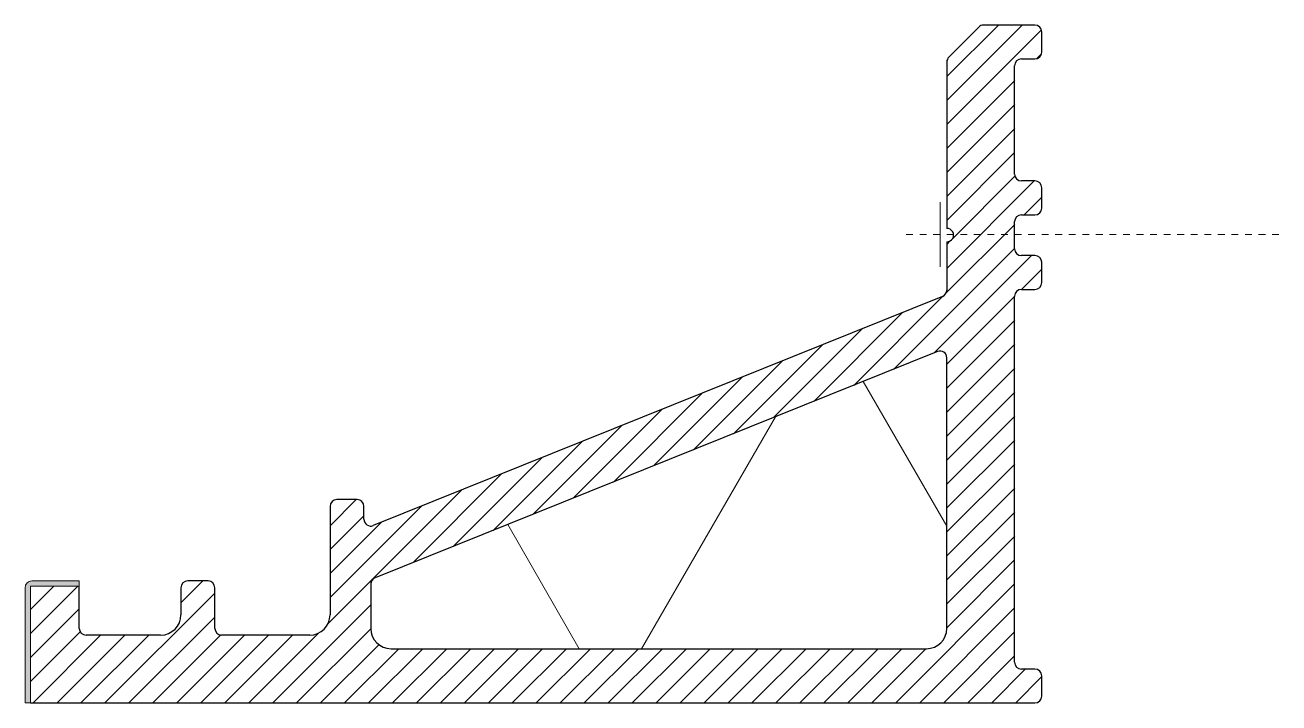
# Model space of a CAD drawing. Header units: metres. Extents: x -151 to 34, y 0 to 100.
import ezdxf

# ---------------------------------------------------------------- set-up
doc = ezdxf.new("R2010")
doc.units = ezdxf.units.M
doc.linetypes.add('Streep 1_1', pattern=[2, 1, -1])
doc.layers.add('A-DETL-GENF', color=92, linetype='Continuous', lineweight=18)

# ---------------------------------------------------------------- blocks, each defined once
blk = doc.blocks.new('31 recystel stelkozijn - R2010-1524513-00_0 Basismaterialen')
at = {"layer": 'A-DETL-GENF', "lineweight": 13}
h = blk.add_hatch(dxfattribs=at)
h.set_pattern_fill('FP_69', color=256, style=0, pattern_type=2)
h.set_pattern_definition([(45, (10990.418, -1251.806), (-1.76776695, 1.76776695), [])])
h.paths.add_polyline_path([(-63.68, 0), (-1.74, 0.03), (-1.5, 0.13), (-1.29, 0.29), (-1.13, 0.5), (-1.03, 0.74), (-1, 1.38), (-1.03, 4.26), (-1.13, 4.5), (-1.29, 4.71), (-1.5, 4.87), (-1.74, 4.97), (-2, 5), (-4.26, 5.03), (-4.5, 5.13), (-4.71, 5.29), (-4.87, 5.5), (-4.97, 5.74), (-5, 6), (-4.97, 60.26), (-4.87, 60.5), (-4.71, 60.71), (-4.5, 60.87), (-4.26, 60.97), (-4, 61), (-1.74, 61.03), (-1.5, 61.13), (-1.29, 61.29), (-1.13, 61.5), (-1.03, 61.74), (-1, 62), (-1.03, 65.26), (-1.13, 65.5), (-1.29, 65.71), (-1.5, 65.87), (-1.74, 65.97), (-2, 66), (-4.26, 66.03), (-4.5, 66.13), (-4.71, 66.29), (-4.87, 66.5), (-4.97, 66.74), (-5, 67), (-4.97, 71.26), (-4.87, 71.5), (-4.71, 71.71), (-4.5, 71.87), (-4.26, 71.97), (-4, 72), (-1.74, 72.03), (-1.5, 72.13), (-1.29, 72.29), (-1.13, 72.5), (-1.03, 72.74), (-1, 73), (-1.03, 76.26), (-1.13, 76.5), (-1.29, 76.71), (-1.5, 76.87), (-1.74, 76.97), (-2, 77), (-4.26, 77.03), (-4.5, 77.13), (-4.71, 77.29), (-4.87, 77.5), (-4.97, 77.74), (-5, 78), (-4.97, 94.26), (-4.87, 94.5), (-4.71, 94.71), (-4.5, 94.87), (-4.26, 94.97), (-4, 95), (-1.74, 95.03), (-1.5, 95.13), (-1.29, 95.29), (-1.13, 95.5), (-1.03, 95.74), (-1, 96), (-1.03, 99.26), (-1.13, 99.5), (-1.29, 99.71), (-1.5, 99.87), (-1.74, 99.97), (-2, 100), (-9.58, 100), (-10.14, 99.83), (-10.29, 99.71), (-14.87, 95.06), (-14.97, 94.82), (-15, 94.56), (-15, 70.01), (-14.54, 69.89), (-14.18, 69.58), (-14.01, 69.13), (-14.06, 68.66), (-14.34, 68.26), (-14.76, 68.04), (-15, 68.02), (-15.03, 60.66), (-15.24, 60.24), (-15.63, 59.96), (-99.86, 26.1), (-100.11, 26.1), (-100.34, 26.15), (-100.56, 26.26), (-100.74, 26.42), (-100.88, 26.62), (-100.97, 26.85), (-101, 27.09), (-101.03, 29.26), (-101.13, 29.5), (-101.29, 29.71), (-101.5, 29.87), (-101.74, 29.97), (-102, 30), (-105.26, 29.97), (-105.5, 29.87), (-105.71, 29.71), (-105.87, 29.5), (-105.97, 29.26), (-106, 29), (-106, 13), (-106.1, 12.22), (-106.4, 11.5), (-106.88, 10.88), (-107.5, 10.4), (-108.22, 10.1), (-109, 10), (-122.26, 10.03), (-122.5, 10.13), (-122.71, 10.29), (-122.87, 10.5), (-122.97, 10.74), (-123, 11), (-123.03, 17.26), (-123.13, 17.5), (-123.29, 17.71), (-123.5, 17.87), (-123.74, 17.97), (-124, 18), (-127.26, 17.97), (-127.5, 17.87), (-127.71, 17.71), (-127.87, 17.5), (-127.97, 17.26), (-128, 17), (-128, 13), (-128.1, 12.22), (-128.4, 11.5), (-128.88, 10.88), (-129.5, 10.4), (-130.22, 10.1), (-131, 10), (-142.26, 10.03), (-142.5, 10.13), (-142.71, 10.29), (-142.87, 10.5), (-142.97, 10.74), (-143, 11), (-143, 17.2), (-150.2, 17.2), (-150.2, 0)])
h.paths.add_polyline_path([(-97, 8), (-97.78, 8.1), (-98.5, 8.4), (-99.12, 8.88), (-99.6, 9.5), (-99.9, 10.22), (-100, 11), (-99.97, 17.75), (-99.76, 18.17), (-99.37, 18.45), (-16.14, 51.91), (-15.88, 51.91), (-15.63, 51.84), (-15.44, 51.75), (-15.26, 51.59), (-15.12, 51.39), (-15.03, 51.16), (-15, 50.92), (-15, 11), (-15.1, 10.22), (-15.4, 9.5), (-15.88, 8.88), (-16.5, 8.4), (-17.22, 8.1), (-18, 8), (-63.68, 8)])
h = blk.add_hatch(dxfattribs=at)
h.set_pattern_fill('FP_70', color=256, style=0, pattern_type=2)
h.set_pattern_definition([(60, (0, 0), (-48.497, 28), []), (120, (0, 0), (-48.497, -28), [])])
h.paths.add_polyline_path([(-63.68, 8), (-18, 8), (-17.22, 8.1), (-16.5, 8.4), (-15.88, 8.88), (-15.4, 9.5), (-15.1, 10.22), (-15, 11), (-15.03, 51.16), (-15.12, 51.39), (-15.26, 51.59), (-15.44, 51.75), (-15.66, 51.86), (-15.89, 51.91), (-16.14, 51.91), (-16.37, 51.84), (-99.58, 18.33), (-99.89, 17.98), (-100, 17.52), (-100, 11), (-99.9, 10.22), (-99.6, 9.5), (-99.12, 8.88), (-98.5, 8.4), (-97.78, 8.1), (-97, 8)])
at = {"layer": 'A-DETL-GENF'}
blk.add_hatch(color=256, dxfattribs=at).paths.add_polyline_path([(-150.2, 0), (-150.2, 17.2), (-143, 17.2), (-143, 18), (-150.26, 17.97), (-150.5, 17.87), (-150.71, 17.71), (-150.87, 17.5), (-150.97, 17.26), (-151, 17), (-151, 0)])
at = {"layer": 'A-DETL-GENF', "lineweight": 25}
for p, q in [((-2, 100), (-9.58, 100)), ((-10.29, 99.71), (-14.71, 95.26)), ((-1, 96), (-1, 99)), ((-15, 94.56), (-15, 70.01)), ((-4, 95), (-2, 95)), ((-5, 78), (-5, 94)), ((-2, 77), (-4, 77)), ((-1, 73), (-1, 76)), ((-5, 67), (-5, 71)), ((-4, 72), (-2, 72)), ((-15, 68.02), (-15, 60.89)), ((-2, 66), (-4, 66)), ((-1, 62), (-1, 65)), ((-15.63, 59.96), (-99.63, 26.16)), ((-5, 6), (-5, 60)), ((-4, 61), (-2, 61)), ((-16.37, 51.84), (-99.37, 18.45)), ((-15, 11), (-15, 50.92)), ((-102, 30), (-105, 30)), ((-106, 29), (-106, 13)), ((-101, 27.09), (-101, 29)), ((-143, 11), (-143, 17.2)), ((-128, 17), (-128, 13)), ((-124, 18), (-127, 18)), ((-123, 11), (-123, 17)), ((-100, 17.52), (-100, 11)), ((-131, 10), (-142, 10)), ((-109, 10), (-122, 10)), ((-97, 8), (-18, 8)), ((-2, 5), (-4, 5)), ((-1, 1), (-1, 4)), ((-150.2, 0), (-2, 0))]:
    blk.add_line(p, q, dxfattribs=at)
at = {"layer": 'A-DETL-GENF'}
for p, q in [((-16, 73.89), (-16, 64.33)), ((-151, 17), (-151, 0)), ((-150.2, 0), (-150.2, 17.2)), ((-150.2, 17.2), (-143, 17.2)), ((-143, 18), (-150, 18)), ((-143, 17.2), (-143, 18)), ((-151, 0), (-150.2, 0))]:
    blk.add_line(p, q, dxfattribs=at)
at = {"layer": 'A-DETL-GENF', "linetype": 'Streep 1_1', "lineweight": 13}
blk.add_line((-21, 69.11), (34, 69.11), dxfattribs=at)
at = {"layer": 'A-DETL-GENF', "lineweight": 25}
for centre, radius, start, end in [((-9.58, 99), 1, 90, 135.1667), ((-2, 99), 1, 360, 90), ((-14, 94.56), 1, 135.1667, 180), ((-4, 94), 1, 90, 180), ((-2, 96), 1, 270, 360), ((-4, 78), 1, 180, 270), ((-2, 76), 1, 360, 90), ((-2, 73), 1, 270, 360), ((-4, 71), 1, 90, 180), ((-14.99, 69.01), 0.995, 269.7024, 90.2976), ((-4, 67), 1, 180, 270), ((-2, 65), 1, 360, 90), ((-2, 62), 1, 270, 360), ((-16, 60.89), 1, 291.9191, 0), ((-4, 60), 1, 90, 180), ((-16, 50.92), 1, 360, 111.9191), ((-105, 29), 1, 90, 180), ((-102, 29), 1, 0, 90), ((-100, 27.09), 1, 180, 291.9191), ((-127, 17), 1, 90, 180), ((-124, 17), 1, 0, 90), ((-99, 17.52), 1, 111.9191, 180), ((-99, 17.52), 1, 152.7677, 180), ((-131, 13), 3, 270, 0), ((-109, 13), 3, 270, 0), ((-142, 11), 1, 180, 270), ((-122, 11), 1, 180, 270), ((-97, 11), 3, 180, 270), ((-18, 11), 3, 270, 360), ((-4, 6), 1, 180, 270), ((-2, 4), 1, 360, 90), ((-2, 1), 1, 270, 0)]:
    blk.add_arc(centre, radius, start, end, dxfattribs=at)
at = {"layer": 'A-DETL-GENF'}
blk.add_arc((-150, 17), 1, 90, 180, dxfattribs=at)

msp = doc.modelspace()

# ---------------------------------------------------------------- block references
msp.add_blockref('31 recystel stelkozijn - R2010-1524513-00_0 Basismaterialen', (0, 0))

doc.saveas('drawing.dxf')
